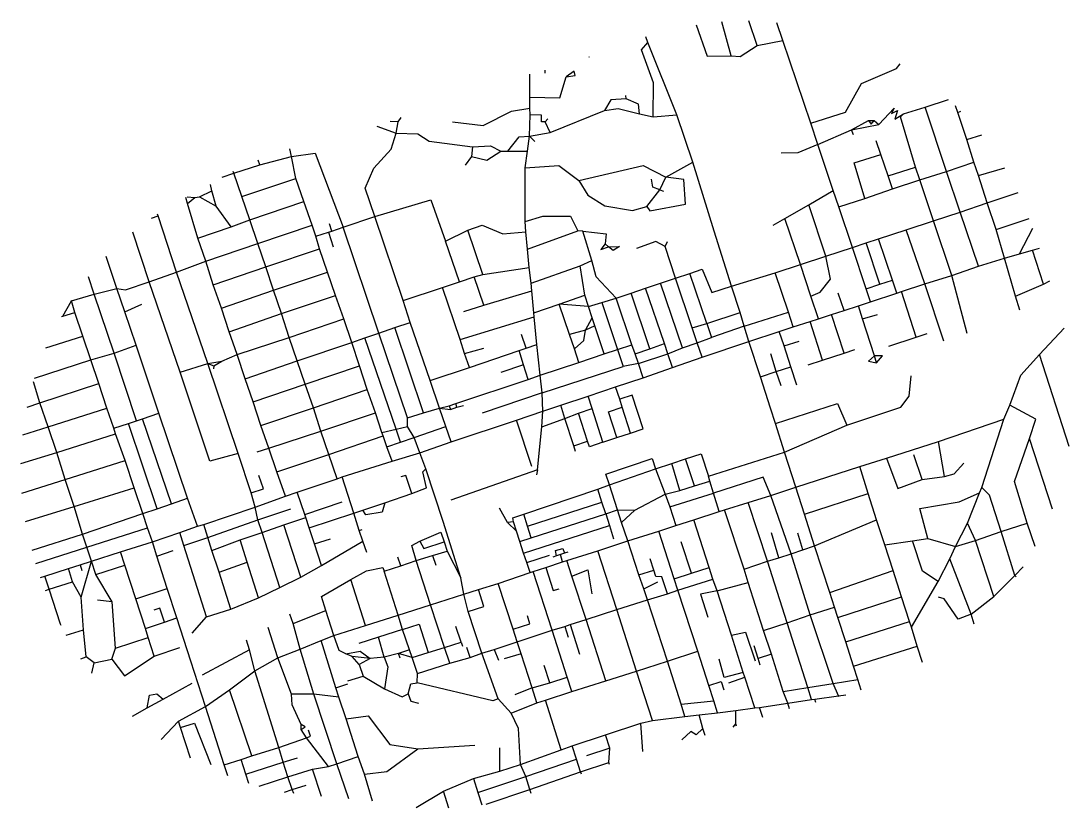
# Model space of a CAD drawing. Header units: metres. Extents: x 635554 to 638989, y 4837474 to 4840053.
import ezdxf

# ---------------------------------------------------------------- set-up
doc = ezdxf.new("R2010")
doc.units = ezdxf.units.M

msp = doc.modelspace()

# ---------------------------------------------------------------- linework, layer by layer
at = {"layer": 'ROADS'}
for points in [[(637881.4, 4839939.3), (637850.8, 4840050.7)], [(637966.6, 4839973.2), (637939.4, 4840053.3)], [(637767.1, 4840041.1), (637802.5, 4839938.4), (637881.4, 4839939.3)], [(638050.9, 4839989), (638031.6, 4840047.7)], [(637626.4, 4839739.1), (637627.5, 4839850.3), (637588.2, 4839959), (637608.1, 4839982.6)], [(637608.1, 4839982.6), (637601.8, 4840001.3)], [(637703.3, 4839745.8), (637608.1, 4839982.6)], [(637966.6, 4839973.2), (638050.9, 4839989)], [(638143, 4839718.3), (638050.9, 4839989)], [(637881.4, 4839939.3), (637911.2, 4839936.7), (637966.6, 4839973.2)], [(637417.2, 4839933.2), (637416.2, 4839936)], [(638143, 4839718.3), (638256.1, 4839754.2), (638309.2, 4839848.3), (638424, 4839897.5), (638435.4, 4839912.6)], [(637221.2, 4839804.1), (637221.7, 4839878.8)], [(637270.9, 4839892.2), (637270.9, 4839882.8)], [(637340.3, 4839870.6), (637370.2, 4839874.9), (637367, 4839889.2), (637340.3, 4839870.6)], [(637221.2, 4839804.1), (637320.1, 4839801.6), (637340.3, 4839870.6)], [(637537.3, 4839797.7), (637536.3, 4839808.7)], [(637221.8, 4839767.7), (637221.2, 4839804.1)], [(637537.3, 4839797.7), (637487, 4839794.8), (637466.2, 4839759.9)], [(637581.2, 4839749.3), (637577.6, 4839780.2), (637537.3, 4839797.7)], [(638517.4, 4839770.7), (638593.6, 4839795.7)], [(638624.2, 4839753.9), (638617.3, 4839774.9)], [(636967.8, 4839723.1), (637069.2, 4839710.8), (637161.1, 4839758.1), (637221.8, 4839767.7)], [(637221, 4839675.6), (637222.3, 4839745.6)], [(637222.3, 4839745.6), (637221.8, 4839767.7)], [(637272.1, 4839722.5), (637260.3, 4839722.9), (637259.7, 4839744.7), (637222.3, 4839745.6)], [(637288.8, 4839687.6), (637466.2, 4839759.9)], [(637466.2, 4839759.9), (637510.8, 4839766.3), (637581.2, 4839749.3)], [(637581.2, 4839749.3), (637626.4, 4839739.1)], [(637626.4, 4839739.1), (637703.3, 4839745.8)], [(637756.5, 4839590.2), (637703.3, 4839745.8)], [(638365.2, 4839714.5), (638415.7, 4839767.5), (638406.7, 4839749.9), (638426.9, 4839759.5)], [(638426.9, 4839759.5), (638418, 4839731.8), (638446, 4839749.4)], [(638485.8, 4839574.3), (638436.5, 4839739.4), (638446, 4839749.4)], [(638446, 4839749.4), (638517.4, 4839770.7)], [(638587.2, 4839560.4), (638517.4, 4839770.7)], [(638624.2, 4839753.9), (638634.6, 4839757.2)], [(638653.6, 4839664.4), (638624.2, 4839753.9)], [(636719.8, 4839708.6), (636783.6, 4839685.4)], [(636790.5, 4839722.6), (636763.9, 4839724.2)], [(636783.6, 4839685.4), (636790.5, 4839722.6)], [(636790.5, 4839722.6), (636799.5, 4839737)], [(637272.1, 4839722.5), (637281, 4839733)], [(637288.8, 4839687.6), (637272.1, 4839722.5)], [(638165.2, 4839648.4), (638143, 4839718.3)], [(638276.2, 4839696.5), (638332.2, 4839727.5)], [(638276.2, 4839696.5), (638365.2, 4839714.5)], [(638332.2, 4839727.5), (638340.8, 4839714.8), (638350.7, 4839727.2)], [(638332.2, 4839727.5), (638350.7, 4839727.2)], [(638350.7, 4839727.2), (638365.2, 4839714.5)], [(636713.6, 4839412.5), (636681.9, 4839505.9), (636710.1, 4839570.5), (636767.2, 4839633.7), (636783.6, 4839685.4)], [(636783.6, 4839685.4), (636854.6, 4839683.6), (636892.2, 4839659), (637033.6, 4839640.9)], [(637149.1, 4839627.1), (637186.8, 4839673.8), (637221, 4839675.6)], [(637213.7, 4839627.2), (637221, 4839675.6)], [(637221, 4839675.6), (637288.8, 4839687.6)], [(637221, 4839675.6), (637238.5, 4839658.1)], [(638165.2, 4839648.4), (638276.2, 4839696.5)], [(638282.3, 4839680.6), (638276.2, 4839696.5)], [(638653.6, 4839664.4), (638702.8, 4839680.6)], [(637033.6, 4839640.9), (637030.6, 4839608.7)], [(637033.6, 4839640.9), (637092.5, 4839643.9), (637127, 4839627.1)], [(638165.2, 4839648.4), (638100.1, 4839621.3), (638045.6, 4839620.3)], [(638192.8, 4839566.2), (638165.2, 4839648.4)], [(638372.5, 4839615.4), (638357.2, 4839660.9)], [(638677.3, 4839590.9), (638653.6, 4839664.4)], [(636336.4, 4839582), (636440.7, 4839609.2)], [(636440.7, 4839609.2), (636434.7, 4839634.8)], [(636440.7, 4839609.2), (636518.1, 4839620.1), (636610, 4839377.5)], [(636454.7, 4839537.4), (636440.7, 4839609.2)], [(637030.6, 4839608.7), (637009.8, 4839581.2)], [(637030.6, 4839608.7), (637080.7, 4839596.7), (637127, 4839627.1)], [(637127, 4839627.1), (637149.1, 4839627.1)], [(637149.1, 4839627.1), (637213.7, 4839627.2)], [(637206.7, 4839572.3), (637213.7, 4839627.2)], [(638319.6, 4839471.8), (638285.3, 4839588.4), (638372.5, 4839615.4)], [(638396.3, 4839545.5), (638372.5, 4839615.4)], [(636251.3, 4839554.6), (636336.4, 4839582)], [(636336.4, 4839582), (636330.9, 4839597.1)], [(637206.7, 4839572.3), (637316.3, 4839579.2), (637382.8, 4839530.3)], [(637206.7, 4839396.5), (637206.7, 4839572.3)], [(637382.8, 4839530.3), (637592.7, 4839579.8), (637667.6, 4839541.4)], [(637667.6, 4839541.4), (637756.5, 4839590.2)], [(637826.2, 4839365), (637756.5, 4839590.2)], [(638396.3, 4839545.5), (638485.8, 4839574.3)], [(638499.8, 4839532.3), (638485.8, 4839574.3)], [(638587.2, 4839560.4), (638677.3, 4839590.9)], [(638691.8, 4839547.2), (638677.3, 4839590.9)], [(638691.8, 4839547.2), (638778.6, 4839571.7)], [(636212.8, 4839541.1), (636251.3, 4839554.6)], [(636251.3, 4839554.6), (636249.5, 4839559.7)], [(636278, 4839478.4), (636251.3, 4839554.6)], [(636278, 4839478.4), (636454.7, 4839537.4)], [(636481.3, 4839461.8), (636454.7, 4839537.4)], [(637605.6, 4839445.3), (637615.3, 4839431.1), (637731.5, 4839453.1), (637726.9, 4839533.5), (637667.6, 4839541.4)], [(637647.7, 4839500.1), (637625.2, 4839508.5), (637621, 4839534.9)], [(637647.7, 4839500.1), (637667.6, 4839541.4)], [(638216.2, 4839498.1), (638192.8, 4839566.2)], [(638410, 4839502.7), (638396.3, 4839545.5)], [(638499.8, 4839532.3), (638587.2, 4839560.4)], [(638632.3, 4839427.1), (638587.2, 4839560.4)], [(638720.7, 4839457.3), (638691.8, 4839547.2)], [(636179.8, 4839496.7), (636175.1, 4839517.4)], [(637382.8, 4839530.3), (637412.3, 4839482), (637467.2, 4839447.2), (637558.5, 4839432), (637605.6, 4839445.3)], [(637605.6, 4839445.3), (637647.7, 4839500.1)], [(637647.7, 4839500.1), (637659.6, 4839495.6)], [(638319.6, 4839471.8), (638410, 4839502.7)], [(638410, 4839502.7), (638499.8, 4839532.3)], [(638544.6, 4839398.4), (638499.8, 4839532.3)], [(636099.3, 4839454.9), (636093.8, 4839474.6)], [(636098.6, 4839477), (636123.8, 4839475)], [(636099.3, 4839454.9), (636123.8, 4839475)], [(636123.8, 4839475), (636139.4, 4839476.7)], [(636139.4, 4839476.7), (636179.8, 4839496.7)], [(636139.4, 4839476.7), (636193.2, 4839446.3)], [(636193.2, 4839446.3), (636179.8, 4839496.7)], [(636303.5, 4839401.3), (636278, 4839478.4)], [(636713.6, 4839412.5), (636897.4, 4839467.4), (636945.6, 4839332.2)], [(638135.8, 4839450.4), (638216.2, 4839498.1)], [(638234.7, 4839443.8), (638216.2, 4839498.1)], [(638234.7, 4839443.8), (638319.6, 4839471.8)], [(638720.7, 4839457.3), (638822.4, 4839491.1)], [(636133.1, 4839342), (636099.3, 4839454.9)], [(636242.7, 4839379), (636193.2, 4839446.3)], [(636303.5, 4839401.3), (636481.3, 4839461.8)], [(636507.8, 4839384.5), (636481.3, 4839461.8)], [(638057.7, 4839405.8), (638135.8, 4839450.4)], [(638191.9, 4839283), (638135.8, 4839450.4)], [(638279.1, 4839311), (638234.7, 4839443.8)], [(638632.3, 4839427.1), (638720.7, 4839457.3)], [(638750.3, 4839369.7), (638720.7, 4839457.3)], [(635981.4, 4839407.5), (636003.1, 4839415)], [(636003.1, 4839415), (636001.2, 4839420.3)], [(636063.9, 4839230.6), (636003.1, 4839415)], [(636242.7, 4839379), (636303.5, 4839401.3)], [(636330.6, 4839324.5), (636303.5, 4839401.3)], [(636610, 4839377.5), (636713.6, 4839412.5)], [(636806.9, 4839136.8), (636713.6, 4839412.5)], [(637206.7, 4839396.5), (637264.3, 4839413.9), (637355.2, 4839413.2), (637379.1, 4839365.4)], [(637208.4, 4839362.1), (637206.7, 4839396.5)], [(638019.3, 4839384.6), (638057.7, 4839405.8)], [(638108.7, 4839255.3), (638057.7, 4839405.8)], [(638454.7, 4839369.1), (638544.6, 4839398.4)], [(638544.6, 4839398.4), (638632.3, 4839427.1)], [(638605.2, 4839219.5), (638544.6, 4839398.4)], [(638692.5, 4839249.6), (638632.3, 4839427.1)], [(638750.3, 4839369.7), (638858.9, 4839406.2)], [(636133.1, 4839342), (636242.7, 4839379)], [(636330.6, 4839324.5), (636507.8, 4839384.5)], [(636520.1, 4839348.6), (636507.8, 4839384.5)], [(636561.4, 4839361.1), (636572.8, 4839365)], [(636572.8, 4839365), (636564.6, 4839388.7)], [(636572.8, 4839365), (636610, 4839377.5)], [(636726.4, 4839030.2), (636610, 4839377.5)], [(636945.6, 4839332.2), (637018.4, 4839367.4)], [(637018.4, 4839367.4), (637066, 4839384.1), (637133.4, 4839355.4), (637208.4, 4839362.1)], [(637067.5, 4839222.8), (637018.4, 4839367.4)], [(637214.3, 4839305.8), (637208.4, 4839362.1)], [(637214.3, 4839305.8), (637379.1, 4839365.4)], [(637395.2, 4839364.8), (637379.1, 4839365.4)], [(637424.9, 4839268.9), (637395.2, 4839364.8)], [(637395.2, 4839364.8), (637472.4, 4839355.4), (637468.2, 4839323.5)], [(637882.7, 4839183.8), (637826.2, 4839365)], [(638364.5, 4839339.3), (638454.7, 4839369.1)], [(638516.5, 4839191.6), (638454.7, 4839369.1)], [(638777, 4839276.1), (638750.3, 4839369.7)], [(638826.4, 4839289.7), (638870.6, 4839374)], [(635974.3, 4839198.6), (635920.6, 4839360.9)], [(636159.7, 4839265.7), (636133.1, 4839342)], [(636520.1, 4839348.6), (636561.4, 4839361.1)], [(636532.7, 4839306.8), (636520.1, 4839348.6)], [(636561.4, 4839361.1), (636577.6, 4839313.4)], [(636991.4, 4839198.2), (636945.6, 4839332.2)], [(637665.3, 4839314.4), (637635.1, 4839331.1), (637571.4, 4839307.4)], [(637665.3, 4839314.4), (637672.7, 4839331)], [(638323.7, 4839326.1), (638364.5, 4839339.3)], [(638410.5, 4839203.8), (638364.5, 4839339.3)], [(636159.7, 4839265.7), (636330.6, 4839324.5)], [(636356.1, 4839247.5), (636330.6, 4839324.5)], [(636356.1, 4839247.5), (636532.7, 4839306.8)], [(636559, 4839230.3), (636532.7, 4839306.8)], [(637219.9, 4839244.9), (637214.3, 4839305.8)], [(637468.2, 4839323.5), (637454, 4839304.7), (637479.6, 4839312.8)], [(637479.6, 4839312.8), (637468.2, 4839323.5)], [(637479.6, 4839312.8), (637515.7, 4839313.8), (637495.2, 4839301.5), (637479.6, 4839312.8)], [(637698.7, 4839210.6), (637665.3, 4839314.4)], [(638191.9, 4839283), (638279.1, 4839311)], [(638279.1, 4839311), (638323.7, 4839326.1)], [(638324.4, 4839175.6), (638279.1, 4839311)], [(638369.1, 4839190.3), (638323.7, 4839326.1)], [(638826.4, 4839289.7), (638869.7, 4839302.1)], [(638869.7, 4839302.1), (638892.2, 4839308.7)], [(638905.8, 4839190.7), (638869.7, 4839302.1)], [(635868.4, 4839176.2), (635833.4, 4839281.3)], [(636063.9, 4839230.6), (636159.7, 4839265.7)], [(636184.1, 4839188.6), (636159.7, 4839265.7)], [(637386.7, 4839251.1), (637424.9, 4839268.9)], [(637504.6, 4839144.7), (637438.7, 4839215), (637424.9, 4839268.9)], [(638108.7, 4839255.3), (638191.9, 4839283)], [(638143, 4839151.7), (638173.8, 4839164.3), (638207.5, 4839207.2), (638191.9, 4839283)], [(638692.5, 4839249.6), (638777, 4839276.1)], [(638777, 4839276.1), (638826.4, 4839289.7)], [(638813.1, 4839151.2), (638777, 4839276.1)], [(635974.3, 4839198.6), (636063.9, 4839230.6)], [(636166.1, 4838930.8), (636063.9, 4839230.6)], [(636184.1, 4839188.6), (636356.1, 4839247.5)], [(636381.8, 4839170.7), (636356.1, 4839247.5)], [(636381.8, 4839170.7), (636559, 4839230.3)], [(636585.2, 4839154), (636559, 4839230.3)], [(637067.5, 4839222.8), (637219.9, 4839244.9)], [(637225.8, 4839194.2), (637219.9, 4839244.9)], [(637225.8, 4839194.2), (637386.7, 4839251.1)], [(637402.2, 4839155), (637386.7, 4839251.1)], [(637698.7, 4839210.6), (637746, 4839226.2)], [(637746, 4839226.2), (637786.3, 4839239.5), (637818, 4839163.5), (637882.7, 4839183.8)], [(637801.6, 4839062.3), (637746, 4839226.2)], [(637882.7, 4839183.8), (638025.7, 4839228.3)], [(638025.7, 4839228.3), (638108.7, 4839255.3)], [(638069.1, 4839099.1), (638025.7, 4839228.3)], [(638143, 4839151.7), (638108.7, 4839255.3)], [(638605.2, 4839219.5), (638692.5, 4839249.6)], [(635794, 4839157.9), (635774.8, 4839214.6)], [(635868.4, 4839176.2), (635896.4, 4839171.9), (635974.3, 4839198.6)], [(636075.8, 4838902.1), (635974.3, 4839198.6)], [(636935.8, 4839179.7), (636991.4, 4839198.2)], [(636991.4, 4839198.2), (637039.6, 4839214.9)], [(637039.6, 4839214.9), (637067.5, 4839222.8)], [(637070.5, 4839121.6), (637039.6, 4839214.9)], [(637227.8, 4839168.7), (637225.8, 4839194.2)], [(637601, 4839177.5), (637650.4, 4839194.2)], [(637650.4, 4839194.2), (637698.7, 4839210.6)], [(637722.1, 4838982.2), (637650.4, 4839194.2)], [(637754, 4839047.3), (637698.7, 4839210.6)], [(638324.4, 4839175.6), (638369.1, 4839190.3)], [(638369.1, 4839190.3), (638410.5, 4839203.8)], [(638424.7, 4839160.8), (638410.5, 4839203.8)], [(638440, 4839166.6), (638516.5, 4839191.6)], [(638516.5, 4839191.6), (638605.2, 4839219.5)], [(638579.2, 4839003.7), (638516.5, 4839191.6)], [(638655.3, 4839029), (638605.2, 4839219.5)], [(638813.1, 4839151.2), (638905.8, 4839190.7)], [(638905.8, 4839190.7), (638926.4, 4839202.2)], [(635719.3, 4839136), (635794, 4839157.9)], [(635794, 4839157.9), (635868.4, 4839176.2)], [(635859.1, 4838965), (635794, 4839157.9)], [(635894.3, 4839099.8), (635868.4, 4839176.2)], [(636210.9, 4839111.9), (636184.1, 4839188.6)], [(636210.9, 4839111.9), (636381.8, 4839170.7)], [(636407.6, 4839094.4), (636381.8, 4839170.7)], [(636806.9, 4839136.8), (636935.8, 4839179.7)], [(636993.5, 4839009.5), (636935.8, 4839179.7)], [(637070.5, 4839121.6), (637227.8, 4839168.7)], [(637234.6, 4839097.3), (637227.8, 4839168.7)], [(637504.6, 4839144.7), (637554, 4839161.5)], [(637554, 4839161.5), (637601, 4839177.5)], [(637615, 4838979.2), (637554, 4839161.5)], [(637662.8, 4838995.9), (637601, 4839177.5)], [(637910.8, 4839097.5), (637882.7, 4839183.8)], [(638251.5, 4839104.6), (638231.8, 4839161)], [(638338.8, 4839133.3), (638324.4, 4839175.6)], [(638338.8, 4839133.3), (638424.7, 4839160.8)], [(638424.7, 4839160.8), (638440, 4839166.6)], [(638487.6, 4839017.6), (638440, 4839166.6)], [(635691.3, 4839086.4), (635719.3, 4839136)], [(635717.1, 4839135.3), (635719.3, 4839136)], [(635719.3, 4839136), (635718.7, 4839137.6)], [(635730.5, 4839098), (635719.3, 4839136)], [(635894.3, 4839099.8), (635949.6, 4839125.1)], [(636407.6, 4839094.4), (636585.2, 4839154)], [(636611.6, 4839077.5), (636585.2, 4839154)], [(636829.6, 4839065.4), (636806.9, 4839136.8)], [(637005.9, 4839101), (637070.5, 4839121.6)], [(637234.6, 4839097.3), (637318.2, 4839125.7)], [(637318.2, 4839125.7), (637402.2, 4839155)], [(637351.9, 4839026.1), (637318.2, 4839125.7)], [(637413.8, 4839117.3), (637318.2, 4839125.7)], [(637413.8, 4839117.3), (637402.2, 4839155)], [(637413.8, 4839117.3), (637457.8, 4839130.7)], [(637457.8, 4839130.7), (637504.6, 4839144.7)], [(637457.8, 4839130.7), (637509.4, 4838976.4)], [(637556.2, 4838992.3), (637504.6, 4839144.7)], [(638168, 4839077.6), (638143, 4839151.7)], [(638298.8, 4839120.1), (638338.8, 4839133.3)], [(638828.2, 4839105.1), (638813.1, 4839151.2)], [(635691.3, 4839086.4), (635730.5, 4839098)], [(635756.4, 4839020.7), (635730.5, 4839098)], [(635931.4, 4838990.6), (635894.3, 4839099.8)], [(636236.7, 4839034.6), (636210.9, 4839111.9)], [(636236.7, 4839034.6), (636407.6, 4839094.4)], [(636433.2, 4839015.9), (636407.6, 4839094.4)], [(637235.8, 4839084), (637234.6, 4839097.3)], [(637425.8, 4839080.7), (637413.8, 4839117.3)], [(637801.6, 4839062.3), (637910.8, 4839097.5)], [(637924.6, 4839052.7), (637910.8, 4839097.5)], [(637924.6, 4839052.7), (638069.1, 4839099.1)], [(638084.7, 4839051.2), (638069.1, 4839099.1)], [(638168, 4839077.6), (638211, 4839091.8)], [(638211, 4839091.8), (638251.5, 4839104.6)], [(638251.8, 4838965.1), (638211, 4839091.8)], [(638251.5, 4839104.6), (638298.8, 4839120.1)], [(638312.6, 4839077.1), (638298.8, 4839120.1)], [(638312.6, 4839077.1), (638360.8, 4839091.9)], [(635686.2, 4839084.8), (635691.3, 4839086.4)], [(636433.2, 4839015.9), (636611.6, 4839077.5)], [(636638.2, 4839000.1), (636611.6, 4839077.5)], [(636779.4, 4839048.3), (636829.6, 4839065.4)], [(636895.1, 4838875.5), (636829.6, 4839065.4)], [(636993.5, 4839009.5), (637235.8, 4839084)], [(637244.8, 4838992.8), (637235.8, 4839084)], [(637403.9, 4839040.6), (637425.8, 4839080.7)], [(637434.7, 4839054.1), (637403.9, 4839040.6)], [(637434.7, 4839054.1), (637425.8, 4839080.7)], [(637465.8, 4838962.8), (637434.7, 4839054.1)], [(637754, 4839047.3), (637801.6, 4839062.3)], [(637801.6, 4839062.3), (637817.4, 4839016)], [(637924.6, 4839052.7), (637817.4, 4839016)], [(637940, 4839003.1), (637924.6, 4839052.7)], [(638084.7, 4839051.2), (638140.9, 4839068.8)], [(638140.9, 4839068.8), (638168, 4839077.6)], [(638181.1, 4838942), (638140.9, 4839068.8)], [(638351.6, 4838956.1), (638312.6, 4839077.1)], [(635635.1, 4838982.3), (635756.4, 4839020.7)], [(635782.6, 4838942.7), (635756.4, 4839020.7)], [(636262.8, 4838959.9), (636236.7, 4839034.6)], [(636681.3, 4839014.8), (636726.4, 4839030.2)], [(636726.4, 4839030.2), (636779.4, 4839048.3)], [(636820.8, 4838752.4), (636726.4, 4839030.2)], [(636872.9, 4838769.4), (636779.4, 4839048.3)], [(637209.2, 4838980.7), (637194.6, 4839025.6)], [(637403.9, 4839040.6), (637351.9, 4839026.1)], [(637367.9, 4838978.6), (637351.9, 4839026.1)], [(637367.9, 4838978.6), (637399, 4839006.4), (637403.9, 4839040.6)], [(637770.5, 4838998.5), (637754, 4839047.3)], [(637940, 4839003.1), (638039.5, 4839035.3)], [(638039.5, 4839035.3), (638084.7, 4839051.2)], [(638055.8, 4838988.9), (638039.5, 4839035.3)], [(638487.6, 4839017.6), (638524.1, 4839029.6)], [(638891.9, 4838960.3), (638973, 4839046.6)], [(635859.1, 4838965), (635931.4, 4838990.6)], [(636005.7, 4838768.6), (635931.4, 4838990.6)], [(636262.8, 4838959.9), (636433.2, 4839015.9)], [(636459.6, 4838940), (636433.2, 4839015.9)], [(636459.6, 4838940), (636638.2, 4839000.1)], [(636638.2, 4839000.1), (636681.3, 4839014.8)], [(636663.1, 4838923.6), (636638.2, 4839000.1)], [(636783.3, 4838715.9), (636681.3, 4839014.8)], [(637008, 4838963.5), (636993.5, 4839009.5)], [(637209.2, 4838980.7), (637244.8, 4838992.8)], [(637255.9, 4838892.5), (637244.8, 4838992.8)], [(637509.4, 4838976.4), (637556.2, 4838992.3)], [(637567.5, 4838962.6), (637556.2, 4838992.3)], [(637615, 4838979.2), (637662.8, 4838995.9)], [(637674.1, 4838962.6), (637662.8, 4838995.9)], [(637722.1, 4838982.2), (637770.5, 4838998.5)], [(637770.5, 4838998.5), (637817.4, 4839016)], [(637786.4, 4838951.2), (637770.5, 4838998.5)], [(637786.4, 4838951.2), (637940, 4839003.1)], [(637977.4, 4838886.9), (637940, 4839003.1)], [(638055.8, 4838988.9), (638104.9, 4839004.3)], [(638077.3, 4838919.9), (638055.8, 4838988.9)], [(638397.9, 4838988.1), (638487.6, 4839017.6)], [(635782.6, 4838942.7), (635859.1, 4838965)], [(635932.7, 4838743.4), (635859.1, 4838965)], [(636212.6, 4838938.3), (636262.8, 4838959.9)], [(636288.5, 4838881.1), (636262.8, 4838959.9)], [(637008, 4838963.5), (637071.1, 4838980.9)], [(637023.7, 4838918.1), (637008, 4838963.5)], [(637023.7, 4838918.1), (637186.5, 4838973.1)], [(637186.5, 4838973.1), (637209.2, 4838980.7)], [(637201.2, 4838926.6), (637186.5, 4838973.1)], [(637382.6, 4838934.5), (637367.9, 4838978.6)], [(637382.6, 4838934.5), (637465.8, 4838962.8)], [(637465.8, 4838962.8), (637509.4, 4838976.4)], [(637509.4, 4838976.4), (637528, 4838921.1)], [(637567.5, 4838962.6), (637615, 4838979.2)], [(637578.2, 4838930.3), (637567.5, 4838962.6)], [(637578.2, 4838930.3), (637674.1, 4838962.6)], [(637674.1, 4838962.6), (637722.1, 4838982.2)], [(637689.4, 4838917.5), (637674.1, 4838962.6)], [(637689.4, 4838917.5), (637786.4, 4838951.2)], [(638029.6, 4838904.8), (638011.3, 4838962)], [(638181.1, 4838942), (638251.8, 4838965.1)], [(638251.8, 4838965.1), (638287.1, 4838976.4)], [(638351.6, 4838956.1), (638331.5, 4838938.6), (638358.1, 4838932.8)], [(638358.1, 4838932.8), (638377.2, 4838955.7), (638351.6, 4838956.1)], [(638358.1, 4838932.8), (638351.6, 4838956.1)], [(638794.6, 4838794.3), (638831.1, 4838892.3), (638891.9, 4838960.3)], [(638989.1, 4838658.6), (638891.9, 4838960.3)], [(635598.3, 4838882.9), (635782.6, 4838942.7)], [(635808.5, 4838864.8), (635782.6, 4838942.7)], [(636075.8, 4838902.1), (636166.1, 4838930.8)], [(636166.1, 4838930.8), (636212.6, 4838938.3)], [(636265.4, 4838636.1), (636166.1, 4838930.8)], [(636166.1, 4838930.8), (636185.9, 4838923.6)], [(636185.9, 4838923.6), (636184.5, 4838912.9)], [(636185.9, 4838923.6), (636212.6, 4838938.3)], [(636288.5, 4838881.1), (636459.6, 4838940)], [(636485.8, 4838862.8), (636459.6, 4838940)], [(636485.8, 4838862.8), (636663.1, 4838923.6)], [(636688.9, 4838846), (636663.1, 4838923.6)], [(636895.1, 4838875.5), (637023.7, 4838918.1)], [(637201.2, 4838926.6), (637126.2, 4838901.1)], [(637216.3, 4838878.8), (637201.2, 4838926.6)], [(637255.9, 4838892.5), (637382.6, 4838934.5)], [(637262.2, 4838835), (637528, 4838921.1)], [(637578.2, 4838930.3), (637528, 4838921.1)], [(637593.6, 4838883.9), (637578.2, 4838930.3)], [(637593.6, 4838883.9), (637689.4, 4838917.5)], [(638029.6, 4838904.8), (638077.3, 4838919.9)], [(638096.5, 4838859.6), (638077.3, 4838919.9)], [(638133.9, 4838926.1), (638181.1, 4838942)], [(636265.4, 4838636.1), (636173, 4838610.9), (636075.8, 4838902.1)], [(636314.5, 4838804.9), (636288.5, 4838881.1)], [(637216.3, 4838878.8), (637255.9, 4838892.5)], [(637262.2, 4838835), (637255.9, 4838892.5)], [(637502.4, 4838854.2), (637593.6, 4838883.9)], [(637977.4, 4838886.9), (638029.6, 4838904.8)], [(638010.7, 4838784.1), (637977.4, 4838886.9)], [(638045, 4838857.5), (638029.6, 4838904.8)], [(638260.9, 4838728.4), (638438.1, 4838787.4), (638465.5, 4838823.5), (638471.8, 4838890.1)], [(635616.1, 4838801.6), (635594.4, 4838870.5)], [(635616.1, 4838801.6), (635808.5, 4838864.8)], [(635835.4, 4838784.1), (635808.5, 4838864.8)], [(636314.5, 4838804.9), (636485.8, 4838862.8)], [(636512.3, 4838785.5), (636485.8, 4838862.8)], [(636925.5, 4838784.5), (636895.1, 4838875.5)], [(636978.8, 4838799.3), (637216.3, 4838878.8)], [(637413.2, 4838823.8), (637502.4, 4838854.2)], [(637516.2, 4838813.7), (637502.4, 4838854.2)], [(636512.3, 4838785.5), (636688.9, 4838846)], [(636715.3, 4838769), (636688.9, 4838846)], [(637262.2, 4838835), (637065.7, 4838767.8)], [(637264.8, 4838774.7), (637262.2, 4838835)], [(637322.8, 4838793.8), (637413.2, 4838823.8)], [(637426.2, 4838783), (637413.2, 4838823.8)], [(637552.2, 4838703), (637593.2, 4838716.5), (637557.1, 4838826.6), (637516.2, 4838813.7)], [(637524.4, 4838787.3), (637516.2, 4838813.7)], [(635574, 4838788.1), (635616.1, 4838801.6)], [(635642.6, 4838723.6), (635616.1, 4838801.6)], [(635642.6, 4838723.6), (635835.4, 4838784.1)], [(635858.4, 4838718.7), (635835.4, 4838784.1)], [(636339.5, 4838728.2), (636314.5, 4838804.9)], [(636339.5, 4838728.2), (636512.3, 4838785.5)], [(636537.2, 4838709.1), (636512.3, 4838785.5)], [(636872.9, 4838769.4), (636925.5, 4838784.5)], [(636925.5, 4838784.5), (636957.7, 4838792.4)], [(636946.5, 4838724.1), (636925.5, 4838784.5)], [(636925.5, 4838784.5), (636961.2, 4838780.4)], [(636957.7, 4838792.4), (636978.8, 4838799.3)], [(636957.7, 4838792.4), (636961.2, 4838780.4)], [(636961.2, 4838780.4), (636982.5, 4838788.2)], [(636982.5, 4838788.2), (636978.8, 4838799.3)], [(636982.5, 4838788.2), (637004.4, 4838792.9)], [(637264.8, 4838774.7), (637322.8, 4838793.8)], [(637336.7, 4838750.4), (637322.8, 4838793.8)], [(637381.3, 4838768), (637426.2, 4838783)], [(637461.5, 4838672.9), (637426.2, 4838783)], [(637507.1, 4838688.7), (637479.7, 4838772.9), (637524.4, 4838787.3)], [(637552.2, 4838703), (637524.4, 4838787.3)], [(638026.7, 4838734.2), (638010.7, 4838784.1)], [(638026.7, 4838734.2), (638230.1, 4838799.5), (638260.9, 4838728.4)], [(638775, 4838748.3), (638794.6, 4838794.3)], [(638859, 4838684.6), (638880, 4838748.5), (638794.6, 4838794.3)], [(635906.5, 4838734.7), (635932.7, 4838743.4)], [(635932.7, 4838743.4), (635951.7, 4838749.7)], [(635951.7, 4838749.7), (636005.7, 4838768.6)], [(636047.2, 4838470.7), (635951.7, 4838749.7)], [(636099.3, 4838489.5), (636005.7, 4838768.6)], [(636537.2, 4838709.1), (636715.3, 4838769)], [(636737.1, 4838704.5), (636715.3, 4838769)], [(636820.2, 4838724.7), (636820.8, 4838752.4)], [(636820.8, 4838752.4), (636872.9, 4838769.4)], [(636964.1, 4838673.6), (637177.6, 4838744.8)], [(637177.6, 4838744.8), (637264.8, 4838774.7)], [(637228.4, 4838593.4), (637177.6, 4838744.8)], [(637261.2, 4838723), (637264.8, 4838774.7)], [(637261.2, 4838723), (637336.7, 4838750.4)], [(637336.7, 4838750.4), (637381.3, 4838768)], [(637365.6, 4838660.6), (637336.7, 4838750.4)], [(637411, 4838675.8), (637381.3, 4838768)], [(638560.7, 4838675.2), (638775, 4838748.3)], [(638703.2, 4838525), (638775, 4838748.3)], [(635559.7, 4838697.1), (635642.6, 4838723.6)], [(635671.4, 4838639.7), (635642.6, 4838723.6)], [(635858.4, 4838718.7), (635906.5, 4838734.7)], [(635864, 4838700.6), (635858.4, 4838718.7)], [(636000.1, 4838455.1), (635906.5, 4838734.7)], [(636366.4, 4838652.9), (636339.5, 4838728.2)], [(636366.4, 4838652.9), (636537.2, 4838709.1)], [(636563.3, 4838632.3), (636537.2, 4838709.1)], [(636737.1, 4838704.5), (636783.3, 4838715.9)], [(636783.3, 4838715.9), (636820.2, 4838724.7)], [(636797.4, 4838672.6), (636783.3, 4838715.9)], [(636842.9, 4838687.9), (636820.2, 4838724.7)], [(636842.9, 4838687.9), (636946.5, 4838724.1)], [(636964.1, 4838673.6), (636946.5, 4838724.1)], [(637246.8, 4838582.2), (637261.2, 4838723)], [(638056.7, 4838640.2), (638026.7, 4838734.2)], [(638056.7, 4838640.2), (638260.9, 4838728.4)], [(635671.4, 4838639.7), (635864, 4838700.6)], [(635895.7, 4838613.2), (635864, 4838700.6)], [(636563.3, 4838632.3), (636740.9, 4838693.6)], [(636740.9, 4838693.6), (636737.1, 4838704.5)], [(636752.9, 4838657.7), (636740.9, 4838693.6)], [(636797.4, 4838672.6), (636842.9, 4838687.9)], [(636861.2, 4838637.9), (636842.9, 4838687.9)], [(637365.6, 4838660.6), (637411, 4838675.8)], [(637461.5, 4838672.9), (637416.8, 4838657.9), (637411, 4838675.8)], [(637461.5, 4838672.9), (637507.1, 4838688.7)], [(637507.1, 4838688.7), (637552.2, 4838703)], [(638390.7, 4838621), (638560.7, 4838675.2)], [(638581.2, 4838560.8), (638560.7, 4838675.2)], [(638852.1, 4838407.7), (638810.6, 4838543.9), (638859, 4838684.6)], [(638934.8, 4838453.2), (638859, 4838684.6)], [(636327.9, 4838640.9), (636366.4, 4838652.9)], [(636392.7, 4838576.1), (636366.4, 4838652.9)], [(636752.9, 4838657.7), (636797.4, 4838672.6)], [(636770.5, 4838610.6), (636752.9, 4838657.7)], [(636861.2, 4838637.9), (636964.1, 4838673.6)], [(637371.4, 4838642.6), (637365.6, 4838660.6)], [(635553.8, 4838603.6), (635671.4, 4838639.7)], [(635698.8, 4838551.1), (635671.4, 4838639.7)], [(635698.8, 4838551.1), (635895.7, 4838613.2)], [(635924.6, 4838523.5), (635895.7, 4838613.2)], [(636308.5, 4838507), (636265.4, 4838636.1)], [(636392.7, 4838576.1), (636563.3, 4838632.3)], [(636590.1, 4838553.4), (636563.3, 4838632.3)], [(636607, 4838559.6), (636770.5, 4838610.6)], [(636770.5, 4838610.6), (636861.2, 4838637.9)], [(636881, 4838586.1), (636861.2, 4838637.9)], [(637482.5, 4838533.3), (637471.2, 4838568.2), (637622.4, 4838619.4), (637633.4, 4838585.5)], [(637686.7, 4838603.1), (637732.3, 4838618.2)], [(637732.3, 4838618.2), (637783.1, 4838635), (637806.9, 4838561.1)], [(637761.4, 4838529.4), (637732.3, 4838618.2)], [(637806.9, 4838561.1), (638056.7, 4838640.2)], [(638093.5, 4838525.5), (638056.7, 4838640.2)], [(638303, 4838593), (638390.7, 4838621)], [(638390.7, 4838621), (638427.9, 4838520.8), (638507.2, 4838550.9)], [(638507.2, 4838550.9), (638479.9, 4838632)], [(636420.5, 4838496.4), (636392.7, 4838576.1)], [(636834.4, 4838504.6), (636882.8, 4838523.5), (636870.6, 4838575.8), (636881, 4838586.1)], [(636938, 4838413.1), (636881, 4838586.1)], [(637246.8, 4838582.2), (636963.1, 4838482.9)], [(637246.8, 4838582.2), (637243.2, 4838566.4)], [(637482.5, 4838533.3), (637633.4, 4838585.5)], [(637633.4, 4838585.5), (637686.7, 4838603.1)], [(637633.4, 4838585.5), (637665.3, 4838502.4)], [(637713.6, 4838514.2), (637686.7, 4838603.1)], [(638093.5, 4838525.5), (638303, 4838593)], [(638330.6, 4838504.6), (638303, 4838593)], [(638581.2, 4838560.8), (638612.3, 4838569.6), (638644.3, 4838604.2)], [(635557, 4838505.8), (635698.8, 4838551.1)], [(635728.4, 4838462.3), (635698.8, 4838551.1)], [(636308.5, 4838507), (636348.2, 4838520.2), (636333.1, 4838563.8)], [(636459, 4838509.5), (636590.1, 4838553.4)], [(636590.1, 4838553.4), (636607, 4838559.6)], [(636644.6, 4838440.5), (636607, 4838559.6)], [(636834.4, 4838504.6), (636814.8, 4838563.9), (636798.5, 4838559.1)], [(637761.4, 4838529.4), (637811.9, 4838545.6)], [(637811.9, 4838545.6), (637806.9, 4838561.1)], [(637823.6, 4838506.1), (637811.9, 4838545.6)], [(638011.2, 4838497.8), (637986.6, 4838558.4), (637823.6, 4838506.1)], [(638507.2, 4838550.9), (638581.2, 4838560.8)], [(635728.4, 4838462.3), (635924.6, 4838523.5)], [(635952.7, 4838439.4), (635924.6, 4838523.5)], [(636321.7, 4838460), (636308.5, 4838507)], [(636420.5, 4838496.4), (636459, 4838509.5)], [(636483.9, 4838436.3), (636459, 4838509.5)], [(636746.1, 4838473.8), (636834.4, 4838504.6)], [(637202.2, 4838436.9), (637444.6, 4838519)], [(637444.6, 4838519), (637482.5, 4838533.3)], [(637458.2, 4838476.5), (637444.6, 4838519)], [(637509.2, 4838451.4), (637482.5, 4838533.3)], [(637665.3, 4838502.4), (637713.6, 4838514.2)], [(637681.1, 4838460.8), (637823.6, 4838506.1)], [(637713.6, 4838514.2), (637761.4, 4838529.4)], [(637842.8, 4838445.6), (637823.6, 4838506.1)], [(638011.2, 4838497.8), (638093.5, 4838525.5)], [(638121.7, 4838436.6), (638093.5, 4838525.5)], [(638121.7, 4838436.6), (638330.6, 4838504.6)], [(638358.3, 4838418.2), (638330.6, 4838504.6)], [(638525.7, 4838357.5), (638500.1, 4838455.4), (638628.5, 4838478), (638695.4, 4838506.6)], [(638656.1, 4838407.2), (638695.4, 4838506.6)], [(638695.4, 4838506.6), (638703.2, 4838525)], [(638766.4, 4838380.4), (638728.9, 4838499.8), (638703.2, 4838525)], [(636000.1, 4838455.1), (636047.2, 4838470.7)], [(636047.2, 4838470.7), (636099.3, 4838489.5)], [(636131.9, 4838397.3), (636099.3, 4838489.5)], [(636321.7, 4838460), (636420.5, 4838496.4)], [(636483.9, 4838436.3), (636606.5, 4838477.5)], [(636746.1, 4838473.8), (636737.6, 4838443.6), (636684.2, 4838435), (636674.1, 4838450.1)], [(636674.1, 4838450.1), (636746.1, 4838473.8)], [(637214.5, 4838398), (637458.2, 4838476.5)], [(637470.3, 4838438.7), (637458.2, 4838476.5)], [(637565.8, 4838450.2), (637665.3, 4838502.4)], [(637665.3, 4838502.4), (637681.1, 4838460.8)], [(637860.1, 4838451.2), (637937.8, 4838475.3)], [(637937.8, 4838475.3), (638011.2, 4838497.8)], [(638000.5, 4838282.6), (637937.8, 4838475.3)], [(638077.8, 4838306.7), (638011.2, 4838497.8)], [(635568.9, 4838413), (635728.4, 4838462.3)], [(635755.9, 4838371.5), (635728.4, 4838462.3)], [(635755.9, 4838371.5), (635952.7, 4838439.4)], [(635952.7, 4838439.4), (636000.1, 4838455.1)], [(635968.8, 4838392.6), (635952.7, 4838439.4)], [(636153.5, 4838403.2), (636321.7, 4838460)], [(636330.4, 4838418.4), (636321.7, 4838460)], [(636330.4, 4838418.4), (636438.3, 4838454.7)], [(636487, 4838426.4), (636483.9, 4838436.3)], [(636498.6, 4838392.4), (636644.6, 4838440.5)], [(636644.6, 4838440.5), (636674.1, 4838450.1)], [(636662.7, 4838384.1), (636644.6, 4838440.5)], [(637149, 4838409.9), (637122.7, 4838456.8)], [(637168.7, 4838411.8), (637166, 4838424.7), (637202.2, 4838436.9)], [(637214.5, 4838398), (637202.2, 4838436.9)], [(637226.6, 4838359.9), (637470.3, 4838438.7)], [(637470.3, 4838438.7), (637509.2, 4838451.4)], [(637470.3, 4838438.7), (637482.3, 4838400.4)], [(637522.7, 4838409.6), (637509.2, 4838451.4)], [(637509.2, 4838451.4), (637565.8, 4838450.2)], [(637522.7, 4838409.6), (637565.8, 4838450.2)], [(637681.1, 4838460.8), (637700.2, 4838399.7)], [(637759.5, 4838418.8), (637842.8, 4838445.6)], [(637842.8, 4838445.6), (637860.1, 4838451.2)], [(637923.9, 4838256.9), (637860.1, 4838451.2)], [(638155.3, 4838333), (638121.7, 4838436.6)], [(636131.9, 4838397.3), (636153.5, 4838403.2)], [(636166.4, 4838360.8), (636153.5, 4838403.2)], [(636166.4, 4838360.8), (636330.4, 4838418.4)], [(636344, 4838377.5), (636330.4, 4838418.4)], [(636344, 4838377.5), (636415.5, 4838401.8)], [(636415.5, 4838401.8), (636487, 4838426.4)], [(636470.9, 4838231), (636415.5, 4838401.8)], [(636498.6, 4838392.4), (636487, 4838426.4)], [(636995.1, 4838228.8), (636938, 4838413.1)], [(637168.7, 4838411.8), (637149, 4838409.9)], [(637177.9, 4838381.3), (637149, 4838409.9)], [(637177.9, 4838381.3), (637168.7, 4838411.8)], [(637201.1, 4838309.5), (637482.3, 4838400.4)], [(637482.3, 4838400.4), (637496, 4838356.7)], [(637542.4, 4838349.5), (637522.7, 4838409.6)], [(637700.2, 4838399.7), (637759.5, 4838418.8)], [(637809.1, 4838262.6), (637759.5, 4838418.8)], [(638155.3, 4838333), (638358.3, 4838418.2)], [(638385.2, 4838336.6), (638358.3, 4838418.2)], [(638616.9, 4838330.6), (638656.1, 4838407.2)], [(638682.4, 4838351.1), (638656.1, 4838407.2)], [(638766.4, 4838380.4), (638852.1, 4838407.7)], [(638878.1, 4838331.6), (638852.1, 4838407.7)], [(635590.3, 4838319.1), (635755.9, 4838371.5)], [(635769.7, 4838329.4), (635755.9, 4838371.5)], [(635769.7, 4838329.4), (635968.8, 4838392.6)], [(635984.5, 4838346.6), (635968.8, 4838392.6)], [(635984.5, 4838346.6), (636074.6, 4838377.5)], [(636074.6, 4838377.5), (636131.9, 4838397.3)], [(636087.5, 4838334.1), (636074.6, 4838377.5)], [(636272.6, 4838352.5), (636344, 4838377.5)], [(636402.4, 4838196.9), (636344, 4838377.5)], [(636516, 4838339.6), (636498.6, 4838392.4)], [(636662.7, 4838384.1), (636672.4, 4838387.2)], [(636674.3, 4838348.1), (636662.7, 4838384.1)], [(636861.1, 4838348.8), (636929.9, 4838378.4), (636940.5, 4838345.9)], [(637189.1, 4838347), (637177.9, 4838381.3)], [(637226.6, 4838359.9), (637214.5, 4838398)], [(637542.4, 4838349.5), (637644.6, 4838381.8)], [(637644.6, 4838381.8), (637700.2, 4838399.7)], [(637695, 4838225.7), (637644.6, 4838381.8)], [(638037.4, 4838294.1), (638014.1, 4838376.3)], [(638116.2, 4838319.7), (638100.6, 4838374.6)], [(638682.4, 4838351.1), (638766.4, 4838380.4)], [(638811.4, 4838236.4), (638766.4, 4838380.4)], [(635879.7, 4838313.4), (635984.5, 4838346.6)], [(635999.4, 4838299.9), (635984.5, 4838346.6)], [(636087.5, 4838334.1), (636166.4, 4838360.8)], [(636161.5, 4838100.6), (636087.5, 4838334.1)], [(636179.3, 4838318.5), (636166.4, 4838360.8)], [(636179.3, 4838318.5), (636272.6, 4838352.5)], [(636295.5, 4838279.9), (636272.6, 4838352.5)], [(636516, 4838339.6), (636568, 4838356.4)], [(636539.2, 4838268.5), (636516, 4838339.6)], [(636539.2, 4838268.5), (636674.3, 4838348.1)], [(636686.9, 4838311.1), (636674.3, 4838348.1)], [(636849.3, 4838284.9), (636834.6, 4838334.8), (636861.1, 4838348.8)], [(636861.1, 4838348.8), (636874.6, 4838325), (636940.5, 4838345.9)], [(636940.5, 4838345.9), (636950.3, 4838315.6)], [(637189.1, 4838347), (637226.6, 4838359.9)], [(637201.1, 4838309.5), (637189.1, 4838347)], [(637444.1, 4838317.3), (637542.4, 4838349.5)], [(637579.3, 4838238.7), (637542.4, 4838349.5)], [(637752, 4838243.9), (637717.4, 4838346.3)], [(638116.2, 4838319.7), (638155.3, 4838333)], [(638205, 4838179.9), (638155.3, 4838333)], [(638385.2, 4838336.6), (638476.3, 4838349.9)], [(638412.7, 4838252.3), (638385.2, 4838336.6)], [(638476.3, 4838349.9), (638525.7, 4838357.5)], [(638559.8, 4838216.6), (638509.2, 4838250.4), (638476.3, 4838349.9)], [(638525.7, 4838357.5), (638616.9, 4838330.6)], [(638616.9, 4838330.6), (638682.4, 4838351.1)], [(638742.4, 4838167.6), (638682.4, 4838351.1)], [(635602.8, 4838275.8), (635769.7, 4838329.4)], [(635784.7, 4838283.2), (635769.7, 4838329.4)], [(635784.7, 4838283.2), (635879.7, 4838313.4)], [(635893.9, 4838270.3), (635879.7, 4838313.4)], [(635999.4, 4838299.9), (636052.4, 4838318.1)], [(636033.5, 4838193.9), (635999.4, 4838299.9)], [(636202.9, 4838247.4), (636179.3, 4838318.5)], [(636849.3, 4838284.9), (636903.1, 4838301.7)], [(636903.1, 4838301.7), (636950.3, 4838315.6)], [(636903.1, 4838301.7), (636913.2, 4838270.4)], [(636950.3, 4838315.6), (636995.1, 4838228.8)], [(637211.8, 4838279.1), (637201.1, 4838309.5)], [(637211.8, 4838279.1), (637286.6, 4838303.2)], [(637309.1, 4838300.4), (637296.9, 4838296.5)], [(637309.1, 4838300.4), (637305.4, 4838318.3), (637330.2, 4838324.2), (637335.5, 4838309)], [(637322.1, 4838304.6), (637309.1, 4838300.4)], [(637335.5, 4838309), (637322.1, 4838304.6)], [(637329.3, 4838280.8), (637322.1, 4838304.6)], [(637345.8, 4838312.3), (637335.5, 4838309)], [(637343.3, 4838285.2), (637444.1, 4838317.3)], [(637506.8, 4838124.3), (637444.1, 4838317.3)], [(638037.4, 4838294.1), (638077.8, 4838306.7)], [(638077.8, 4838306.7), (638116.2, 4838319.7)], [(638140.2, 4838107.1), (638077.8, 4838306.7)], [(638598.8, 4838291.2), (638616.9, 4838330.6)], [(635709.4, 4838258.8), (635747.3, 4838270.8)], [(635747.3, 4838270.8), (635784.7, 4838283.2)], [(635747.3, 4838270.8), (635753.4, 4838252.4)], [(635751.5, 4838165.2), (635784.7, 4838283.2)], [(635799.1, 4838239.8), (635784.7, 4838283.2)], [(635799.1, 4838239.8), (635893.9, 4838270.3)], [(635930.3, 4838160), (635893.9, 4838270.3)], [(636202.9, 4838247.4), (636295.5, 4838279.9)], [(636332.7, 4838162.5), (636295.5, 4838279.9)], [(636470.9, 4838231), (636539.2, 4838268.5)], [(636743.8, 4838250.4), (636798.5, 4838267.6)], [(636798.5, 4838267.6), (636789, 4838296.6)], [(636798.5, 4838267.6), (636849.3, 4838284.9)], [(636896.1, 4838140), (636849.3, 4838284.9)], [(637222.6, 4838246.1), (637211.8, 4838279.1)], [(637232.4, 4838249.7), (637273.7, 4838262.6)], [(637273.7, 4838262.6), (637329.3, 4838280.8)], [(637273.7, 4838262.6), (637298, 4838186.6), (637317.7, 4838192.4)], [(637329.3, 4838280.8), (637343.3, 4838285.2)], [(637359.9, 4838233.8), (637343.3, 4838285.2)], [(637627.7, 4838253.6), (637615.7, 4838290.9)], [(637752, 4838243.9), (637809.1, 4838262.6)], [(637821.8, 4838223.6), (637809.1, 4838262.6)], [(637923.9, 4838256.9), (638000.5, 4838282.6)], [(638000.5, 4838282.6), (638037.4, 4838294.1)], [(638065.1, 4838081.4), (638000.5, 4838282.6)], [(638559.8, 4838216.6), (638598.8, 4838291.2)], [(638668.1, 4838109.9), (638598.8, 4838291.2)], [(638811.4, 4838236.4), (638838.8, 4838264.7)], [(635618, 4838229.6), (635632.1, 4838234.3)], [(635632.1, 4838234.3), (635709.4, 4838258.8)], [(635645.8, 4838190.9), (635632.1, 4838234.3)], [(635722.9, 4838215.4), (635709.4, 4838258.8)], [(635852.5, 4838149.6), (635799.1, 4838239.8)], [(636241.8, 4838125.3), (636202.9, 4838247.4)], [(636402.4, 4838196.9), (636470.9, 4838231)], [(636635.5, 4838222.8), (636685.8, 4838251.1), (636740.1, 4838262), (636743.8, 4838250.4)], [(636790.4, 4838105.9), (636743.8, 4838250.4)], [(637005.8, 4838174.7), (636995.1, 4838228.8)], [(637117.7, 4838210.2), (637222.6, 4838246.1)], [(637222.6, 4838246.1), (637232.4, 4838249.7)], [(637295.3, 4838056.5), (637232.4, 4838249.7)], [(637359.9, 4838233.8), (637411.4, 4838254.4), (637425.1, 4838176.1)], [(637406.2, 4838091.8), (637359.9, 4838233.8)], [(637579.3, 4838238.7), (637627.7, 4838253.6)], [(637595, 4838192), (637579.3, 4838238.7)], [(637672.4, 4838176.4), (637654.5, 4838231.7), (637634.7, 4838233), (637627.7, 4838253.6)], [(637695, 4838225.7), (637752, 4838243.9)], [(637937, 4838212.9), (637923.9, 4838256.9)], [(638205, 4838179.9), (638412.7, 4838252.3)], [(638440, 4838165.7), (638412.7, 4838252.3)], [(638742.4, 4838167.6), (638811.4, 4838236.4)], [(638815.3, 4838232.1), (638811.4, 4838236.4)], [(635645.8, 4838190.9), (635722.9, 4838215.4)], [(635751.5, 4838165.2), (635722.9, 4838215.4)], [(635930.3, 4838160), (636033.5, 4838193.9)], [(636065, 4838097.1), (636033.5, 4838193.9)], [(636332.7, 4838162.5), (636402.4, 4838196.9)], [(636553.1, 4838121.9), (636538.9, 4838167.3), (636635.5, 4838222.8)], [(636683.5, 4838071.9), (636635.5, 4838222.8)], [(637053.9, 4838190), (637117.7, 4838210.2)], [(637166.8, 4838059.9), (637117.7, 4838210.2)], [(637595, 4838192), (637641.4, 4838215.2)], [(637707.2, 4838188), (637695, 4838225.7)], [(637707.2, 4838188), (637821.8, 4838223.6)], [(637836, 4838186), (637821.8, 4838223.6)], [(637836, 4838186), (637937, 4838212.9)], [(637988.1, 4838055.7), (637937, 4838212.9)], [(638472.3, 4838066.4), (638559.8, 4838216.6)], [(635633.8, 4838187), (635645.8, 4838190.9)], [(635683.7, 4838076.4), (635645.8, 4838190.9)], [(635759.1, 4838057.7), (635751.5, 4838165.2)], [(635962.3, 4838062.9), (635930.3, 4838160)], [(636241.8, 4838125.3), (636332.7, 4838162.5)], [(636896.1, 4838140), (637005.8, 4838174.7)], [(637005.8, 4838174.7), (637053.9, 4838190)], [(637019.9, 4838118.6), (637005.8, 4838174.7)], [(637019.9, 4838118.6), (637070.8, 4838134.5), (637053.9, 4838190)], [(637606.9, 4838156.4), (637595, 4838192)], [(637606.9, 4838156.4), (637672.4, 4838176.4)], [(637672.4, 4838176.4), (637707.2, 4838188)], [(637772.2, 4837987.8), (637707.2, 4838188)], [(637836, 4838186), (637781.6, 4838174.5), (637804.6, 4838099.3)], [(637882.9, 4838041), (637836, 4838186)], [(638220, 4838132.6), (638205, 4838179.9)], [(638231, 4838098.8), (638440, 4838165.7)], [(638465.9, 4838085.3), (638440, 4838165.7)], [(638668.1, 4838109.9), (638626, 4838093.1), (638579.9, 4838159.7), (638561, 4838164.6)], [(638668.1, 4838109.9), (638742.4, 4838167.6)], [(635852.5, 4838149.6), (635805.1, 4838155.6)], [(635864.1, 4837998), (635852.5, 4838149.6)], [(636023.7, 4838083.4), (636008.7, 4838128.8), (635989.5, 4838122.5)], [(636161.5, 4838100.6), (636241.8, 4838125.3)], [(636790.4, 4838105.9), (636896.1, 4838140)], [(636941.9, 4838000.3), (636896.1, 4838140)], [(637506.8, 4838124.3), (637606.9, 4838156.4)], [(637672.5, 4837955.4), (637606.9, 4838156.4)], [(638140.2, 4838107.1), (638220, 4838132.6)], [(638231, 4838098.8), (638220, 4838132.6)], [(636023.7, 4838083.4), (636065, 4838097.1)], [(636111, 4837955.5), (636065, 4838097.1)], [(636114.5, 4838047.4), (636161.5, 4838100.6)], [(636446, 4838078.9), (636435.4, 4838109.6)], [(636446, 4838078.9), (636553.1, 4838121.9)], [(636579.8, 4838039.2), (636553.1, 4838121.9)], [(636683.5, 4838071.9), (636790.4, 4838105.9)], [(636804.7, 4838059.5), (636790.4, 4838105.9)], [(637064, 4837981.2), (637019.9, 4838118.6)], [(637166.8, 4838059.9), (637222.2, 4838077.3), (637213.8, 4838104.1)], [(637353.5, 4838075), (637406.2, 4838091.8)], [(637406.2, 4838091.8), (637506.8, 4838124.3)], [(637470.9, 4837891.2), (637406.2, 4838091.8)], [(637571.1, 4837922.7), (637506.8, 4838124.3)], [(638065.1, 4838081.4), (638140.2, 4838107.1)], [(638215.5, 4837882.3), (638140.2, 4838107.1)], [(638257.2, 4838018.5), (638231, 4838098.8)], [(638678.3, 4838076.9), (638668.1, 4838109.9)], [(635682.9, 4838076.2), (635683.7, 4838076.4)], [(635685, 4838072.2), (635683.7, 4838076.4)], [(635701.6, 4838040.2), (635759.1, 4838057.7)], [(635767.8, 4837969.1), (635759.1, 4838057.7)], [(635962.3, 4838062.9), (636023.7, 4838083.4)], [(635970.9, 4838032.4), (635962.3, 4838062.9)], [(636395.8, 4837966.2), (636364.4, 4838066.2)], [(636468.4, 4837994.4), (636446, 4838078.9)], [(636579.8, 4838039.2), (636683.5, 4838071.9)], [(636804.7, 4838059.5), (636726, 4838034.1)], [(636804.7, 4838059.5), (636859.2, 4838076.5), (636888.8, 4837984)], [(636827.4, 4837992.2), (636804.7, 4838059.5)], [(636996.9, 4838017.4), (636979, 4838069.4)], [(637180.1, 4838019.1), (637166.8, 4838059.9)], [(637180.1, 4838019.1), (637295.3, 4838056.5)], [(637295.3, 4838056.5), (637336.1, 4838069.4)], [(637344.5, 4837903.3), (637295.3, 4838056.5)], [(637336.1, 4838069.4), (637353.5, 4838075)], [(637336.1, 4838069.4), (637347.5, 4838033.5)], [(637353.5, 4838075), (637384.4, 4837978.8)], [(637988.1, 4838055.7), (638065.1, 4838081.4)], [(638132.7, 4837869.3), (638065.1, 4838081.4)], [(638257.2, 4838018.5), (638465.9, 4838085.3)], [(638472.3, 4838066.4), (638465.9, 4838085.3)], [(638491.3, 4838004), (638472.3, 4838066.4)], [(635864.1, 4837998), (635970.9, 4838032.4)], [(635990.7, 4837972.2), (635970.9, 4838032.4)], [(636302.7, 4837992.7), (636292.6, 4838023.7)], [(636468.4, 4837994.4), (636537.7, 4838023.4)], [(636537.7, 4838023.4), (636579.8, 4838039.2)], [(636585.9, 4837868.4), (636537.7, 4838023.4)], [(636618.6, 4837979.8), (636597.2, 4837990.3), (636579.8, 4838039.2)], [(636726, 4838034.1), (636661, 4838013.4)], [(636744.6, 4837968.2), (636726, 4838034.1)], [(637882.9, 4838041), (637929, 4838050.9), (637960.5, 4837956.8)], [(637921.4, 4837918.6), (637882.9, 4838041)], [(638013.9, 4837977.8), (637988.1, 4838055.7)], [(635851.5, 4837961.4), (635864.1, 4837998)], [(635990.7, 4837972.2), (636074.4, 4837999.9)], [(636302.7, 4837992.7), (636147.5, 4837909.7)], [(636320, 4837923.7), (636302.7, 4837992.7)], [(636395.8, 4837966.2), (636468.4, 4837994.4)], [(636513.5, 4837847.6), (636468.4, 4837994.4)], [(636618.6, 4837979.8), (636665.8, 4837988.2), (636698, 4837963.9)], [(636827.4, 4837992.2), (636791.7, 4837980.9)], [(636835.5, 4837966.9), (636827.4, 4837992.2)], [(636888.8, 4837984), (636941.9, 4838000.3)], [(636941.9, 4838000.3), (636996.9, 4838017.4)], [(636959.4, 4837948.3), (636941.9, 4838000.3)], [(636996.9, 4838017.4), (637001.2, 4838004.7)], [(637026, 4837967.9), (637015.2, 4838000.6)], [(637064, 4837981.2), (637105.2, 4837993.6)], [(637105.2, 4837993.6), (637180.1, 4838019.1)], [(637105.2, 4837993.6), (637118.6, 4837958.1)], [(637193, 4837979.9), (637180.1, 4838019.1)], [(637672.5, 4837955.4), (637772.2, 4837987.8)], [(637808.3, 4837875.6), (637772.2, 4837987.8)], [(637969.7, 4837964.2), (637956.6, 4838006)], [(638282.7, 4837939.5), (638257.2, 4838018.5)], [(638282.7, 4837939.5), (638491.3, 4838004)], [(638508.8, 4837951), (638491.3, 4838004)], [(635750.1, 4837963.5), (635767.8, 4837969.1)], [(635793.7, 4837949.5), (635767.8, 4837969.1)], [(635793.7, 4837949.5), (635851.5, 4837961.4)], [(635851.5, 4837961.4), (635893.1, 4837907.3), (635990.7, 4837972.2)], [(636158.7, 4837806.7), (636111, 4837955.5)], [(636320, 4837923.7), (636395.8, 4837966.2)], [(636440.9, 4837847.6), (636395.8, 4837966.2)], [(636639.9, 4837970.2), (636618.6, 4837979.8)], [(636662.1, 4837944.7), (636639.9, 4837970.2)], [(636698, 4837963.9), (636639.9, 4837970.2)], [(636698, 4837963.9), (636662.1, 4837944.7)], [(636744.6, 4837968.2), (636698, 4837963.9)], [(636791.7, 4837980.9), (636744.6, 4837968.2)], [(636744.6, 4837968.2), (636756.3, 4837937), (636744.8, 4837864.2)], [(636796.8, 4837965.7), (636791.7, 4837980.9)], [(636835.5, 4837966.9), (636791.7, 4837980.9)], [(636835.5, 4837966.9), (636888.8, 4837984)], [(636853, 4837914.7), (636835.5, 4837966.9)], [(636959.4, 4837948.3), (637026, 4837967.9)], [(637026, 4837967.9), (637064, 4837981.2)], [(637117.9, 4837832.1), (637064, 4837981.2)], [(637193, 4837979.9), (637137.6, 4837962.8)], [(637228.9, 4837868.3), (637193, 4837979.9)], [(637571.1, 4837922.7), (637672.5, 4837955.4)], [(637717.7, 4837814.7), (637672.5, 4837955.4)], [(637921.4, 4837918.6), (637858.8, 4837901.4), (637842.7, 4837961.4)], [(638013.9, 4837977.8), (637969.7, 4837964.2)], [(637976.2, 4837942.4), (637969.7, 4837964.2)], [(638051.7, 4837856.5), (638013.9, 4837977.8)], [(635786, 4837915.7), (635793.7, 4837949.5)], [(636237.1, 4837861.5), (636320, 4837923.7)], [(636398.5, 4837672.8), (636320, 4837923.7)], [(636662.1, 4837944.7), (636675.3, 4837906.1)], [(636853, 4837914.7), (636959.4, 4837948.3)], [(637287.3, 4837884.8), (637269.2, 4837940.8)], [(637470.9, 4837891.2), (637571.1, 4837922.7)], [(637624.2, 4837760.8), (637571.1, 4837922.7)], [(638297, 4837894.8), (638282.7, 4837939.5)], [(636625.5, 4837891.3), (636675.3, 4837906.1)], [(636675.3, 4837906.1), (636744.8, 4837864.2)], [(636852.1, 4837884.5), (636853, 4837914.7)], [(637228.9, 4837868.3), (637287.3, 4837884.8)], [(637287.3, 4837884.8), (637344.5, 4837903.3)], [(637359.9, 4837855.9), (637344.5, 4837903.3)], [(637359.9, 4837855.9), (637470.9, 4837891.2)], [(637808.3, 4837875.6), (637849.2, 4837889.2), (637858.1, 4837861.7)], [(637873.6, 4837884.8), (637926.5, 4837902.4)], [(637926.5, 4837902.4), (637921.4, 4837918.6)], [(637959.3, 4837802), (637926.5, 4837902.4)], [(638215.5, 4837882.3), (638297, 4837894.8)], [(638308, 4837860.1), (638297, 4837894.8)], [(636019.5, 4837831.1), (636114.4, 4837883.8)], [(636158.7, 4837806.7), (636237.1, 4837861.5)], [(636310.1, 4837644.8), (636237.1, 4837861.5)], [(636585.9, 4837868.4), (636625.7, 4837881.3)], [(636595.6, 4837837.3), (636585.9, 4837868.4)], [(636744.8, 4837864.2), (636803.6, 4837838.5), (636823.3, 4837848.5)], [(636823.3, 4837848.5), (636831.9, 4837880.7), (636852.1, 4837884.5)], [(637117.9, 4837832.1), (637100.8, 4837825), (636852.1, 4837884.5)], [(637228.9, 4837868.3), (637172.3, 4837845)], [(637244.9, 4837818.9), (637228.9, 4837868.3)], [(637272.6, 4837827.5), (637359.9, 4837855.9)], [(637824.3, 4837825.9), (637808.3, 4837875.6)], [(638051.7, 4837856.5), (638132.7, 4837869.3)], [(638066.9, 4837817.7), (638051.7, 4837856.5)], [(638132.7, 4837869.3), (638215.5, 4837882.3)], [(638145.4, 4837829.4), (638132.7, 4837869.3)], [(638233.5, 4837841.5), (638215.5, 4837882.3)], [(635967, 4837802), (635975.1, 4837844.1), (635999.6, 4837848), (636019.5, 4837831.1)], [(635967, 4837802), (636019.5, 4837831.1)], [(636471.7, 4837748.3), (636442.5, 4837812.6), (636440.9, 4837847.6)], [(636513.5, 4837847.6), (636440.9, 4837847.6)], [(636589.1, 4837619), (636513.5, 4837847.6)], [(636595.6, 4837837.3), (636513.5, 4837847.6)], [(636619.9, 4837766.9), (636595.6, 4837837.3)], [(636823.3, 4837848.5), (636831.5, 4837824.8), (636857.1, 4837817.6)], [(637160.3, 4837785), (637117.9, 4837832.1)], [(637160.3, 4837785), (637244.9, 4837818.9)], [(637244.9, 4837818.9), (637272.6, 4837827.5)], [(637324.7, 4837665.3), (637272.6, 4837827.5)], [(637717.7, 4837814.7), (637824.3, 4837825.9)], [(637836.5, 4837786.2), (637824.3, 4837825.9)], [(637974.5, 4837804), (638066.9, 4837817.7)], [(638066.9, 4837817.7), (638145.4, 4837829.4)], [(638072.9, 4837799.3), (638066.9, 4837817.7)], [(638145.4, 4837829.4), (638155.4, 4837830.7)], [(638155.4, 4837830.7), (638233.5, 4837841.5)], [(638158.8, 4837820.1), (638155.4, 4837830.7)], [(638233.5, 4837841.5), (638257.3, 4837845)], [(638234.7, 4837838.7), (638233.5, 4837841.5)], [(635919.3, 4837775.6), (635967, 4837802)], [(636069.7, 4837758.6), (636158.7, 4837806.7)], [(636220, 4837615.4), (636158.7, 4837806.7)], [(637191.4, 4837616.9), (637184.1, 4837735), (637160.3, 4837785)], [(637730.3, 4837774.3), (637717.7, 4837814.7)], [(637776.9, 4837779.5), (637836.5, 4837786.2)], [(637836.5, 4837786.2), (637897.1, 4837793.4)], [(637897.1, 4837793.4), (637959.3, 4837802)], [(637897.3, 4837749.6), (637897.1, 4837793.4)], [(637959.3, 4837802), (637974.5, 4837804)], [(637985, 4837771.1), (637974.5, 4837804)], [(636013.6, 4837698.6), (636069.7, 4837758.6)], [(636076.8, 4837737.5), (636069.7, 4837758.6)], [(636076.8, 4837737.5), (636122.6, 4837752.5), (636175.9, 4837616.5)], [(636471.7, 4837731.5), (636471.7, 4837748.3)], [(636471.7, 4837731.5), (636485.6, 4837740.1), (636471.7, 4837748.3)], [(636619.9, 4837766.9), (636691.9, 4837775.9), (636763.1, 4837682.7), (636854.7, 4837667.6)], [(636659.3, 4837642.7), (636619.9, 4837766.9)], [(637469.5, 4837714), (637585.3, 4837752.6)], [(637585.3, 4837752.6), (637624.2, 4837760.8)], [(637592.1, 4837659.6), (637585.3, 4837752.6)], [(637624.2, 4837760.8), (637730.3, 4837774.3)], [(637730.3, 4837774.3), (637776.9, 4837779.5)], [(637788.6, 4837734.8), (637776.9, 4837779.5)], [(637888.7, 4837738.8), (637897.3, 4837749.6)], [(637899.6, 4837742.4), (637897.3, 4837749.6)], [(636109.1, 4837637.5), (636076.8, 4837737.5)], [(636490, 4837704.4), (636471.7, 4837731.5)], [(636490, 4837704.4), (636502.3, 4837709.8), (636496.2, 4837729.1)], [(637360.8, 4837677.7), (637469.5, 4837714)], [(637483.7, 4837670.8), (637469.5, 4837714)], [(637788.6, 4837734.8), (637766.8, 4837713.7), (637749, 4837724.4), (637720.4, 4837697.2)], [(637796.1, 4837712.1), (637788.6, 4837734.8)], [(636398.5, 4837672.8), (636490, 4837704.4)], [(636562.3, 4837610.5), (636490, 4837704.4)], [(636854.7, 4837667.6), (637040.9, 4837680.3)], [(636275.7, 4837633.6), (636310.1, 4837644.8)], [(636310.1, 4837644.8), (636398.5, 4837672.8)], [(636412.9, 4837624.9), (636398.5, 4837672.8)], [(636679.4, 4837584.9), (636753.4, 4837594.2), (636854.7, 4837667.6)], [(637123.3, 4837595), (637123.7, 4837671.1)], [(637191.4, 4837616.9), (637324.7, 4837665.3)], [(637324.7, 4837665.3), (637360.8, 4837677.7)], [(637374.6, 4837634.2), (637360.8, 4837677.7)], [(637483.7, 4837670.8), (637407, 4837644.7)], [(637480.6, 4837623.4), (637483.7, 4837670.8)], [(636220, 4837615.4), (636275.7, 4837633.6)], [(636231.9, 4837579.3), (636220, 4837615.4)], [(636290.8, 4837585.6), (636275.7, 4837633.6)], [(636290.8, 4837585.6), (636412.9, 4837624.9)], [(636412.9, 4837624.9), (636460.3, 4837639)], [(636428.8, 4837575.9), (636412.9, 4837624.9)], [(636509.8, 4837601.8), (636562.3, 4837610.5)], [(636562.3, 4837610.5), (636589.1, 4837619)], [(636589.1, 4837619), (636659.3, 4837642.7)], [(636628.6, 4837504.4), (636589.1, 4837619)], [(636679.4, 4837584.9), (636659.3, 4837642.7)], [(637123.3, 4837595), (637191.4, 4837616.9)], [(637208.5, 4837577.5), (637191.4, 4837616.9)], [(637208.5, 4837577.5), (637374.6, 4837634.2)], [(637388.2, 4837592.8), (637374.6, 4837634.2)], [(637388.2, 4837592.8), (637480.6, 4837623.4)], [(637482.6, 4837616.2), (637480.6, 4837623.4)], [(636300.6, 4837554.7), (636290.8, 4837585.6)], [(636334.8, 4837545.5), (636428.8, 4837575.9)], [(636428.8, 4837575.9), (636509.8, 4837601.8)], [(636443.2, 4837534.6), (636428.8, 4837575.9)], [(636539.3, 4837512.3), (636509.8, 4837601.8)], [(636705.8, 4837496.3), (636679.4, 4837584.9)], [(637037.5, 4837571.3), (637123.3, 4837595)], [(637051.5, 4837525.4), (637208.5, 4837577.5)], [(637222.1, 4837535), (637208.5, 4837577.5)], [(637222.1, 4837535), (637388.2, 4837592.8)], [(637390.7, 4837585.2), (637388.2, 4837592.8)], [(636443.2, 4837534.6), (636488.9, 4837548.8)], [(636939, 4837529.1), (637037.5, 4837571.3)], [(637037.5, 4837571.3), (637051.5, 4837525.4)], [(636417.7, 4837526.4), (636443.2, 4837534.6)], [(636447.7, 4837521.9), (636443.2, 4837534.6)], [(636849, 4837475.5), (636939, 4837529.1)], [(636956.3, 4837474.1), (636939, 4837529.1)], [(637051.5, 4837525.4), (637064.1, 4837484.2)], [(637078.2, 4837486.4), (637222.1, 4837535)], [(637226.3, 4837521.5), (637222.1, 4837535)]]:
    msp.add_lwpolyline(points, dxfattribs=at)

doc.saveas('drawing.dxf')
